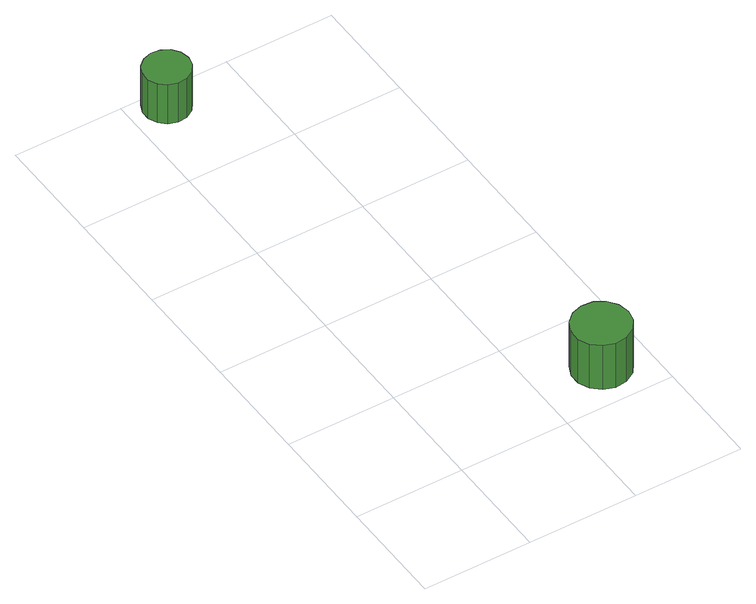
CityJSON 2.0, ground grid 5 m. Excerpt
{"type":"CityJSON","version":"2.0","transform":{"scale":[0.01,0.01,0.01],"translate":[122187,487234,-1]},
"CityObjects":{
"tree1":{"type":"SolitaryVegetationObject","attributes":{"function":"something"},"geometry":[{"type":"MultiSurface","lod":"1","boundaries":[[[0,1,2,3,4,5,6,7,8,9,10,11,12,13,14]],[[15,16,17,18,19,20,21,22,23,24,25,26,27,28,29]],[[0,29,28,1]],[[1,28,27,2]],[[2,27,26,3]],[[3,26,25,4]],[[4,25,24,5]],[[5,24,23,6]],[[6,23,22,7]],[[7,22,21,8]],[[8,21,20,9]],[[9,20,19,10]],[[10,19,18,11]],[[11,18,17,12]],[[12,17,16,13]],[[13,16,15,14]],[[14,15,29,0]]]}]},
"tree2":{"type":"SolitaryVegetationObject","attributes":{"function":"something"},"geometry":[{"type":"MultiSurface","lod":"1","boundaries":[[[30,31,32,33,34,35,36,37,38,39,40,41,42,43,44]],[[45,46,47,48,49,50,51,52,53,54,55,56,57,58,59]],[[30,59,58,31]],[[31,58,57,32]],[[32,57,56,33]],[[33,56,55,34]],[[34,55,54,35]],[[35,54,53,36]],[[36,53,52,37]],[[37,52,51,38]],[[38,51,50,39]],[[39,50,49,40]],[[40,49,48,41]],[[41,48,47,42]],[[42,47,46,43]],[[43,46,45,44]],[[44,45,59,30]]]}]}
},
"vertices":[
[920,200,297],[909,253,297],[877,297,297],[831,324,297],[777,329,297],[726,313,297],[685,276,297],[663,227,297],[663,173,297],[685,124,297],[726,88,297],[777,71,297],[831,77,297],[877,104,297],[909,147,297],[909,147,57],[877,104,57],[831,77,57],[777,71,57],[726,88,57],[685,124,57],[663,173,57],[663,227,57],[685,276,57],[726,313,57],[777,329,57],[831,324,57],[877,297,57],[909,253,57],[920,200,57],
[255,2396,289],[246,2439,289],[221,2474,289],[183,2495,289],[140,2500,289],[99,2486,289],[67,2458,289],[49,2418,289],[49,2375,289],[67,2335,289],[99,2306,289],[140,2293,289],[183,2297,289],[221,2319,289],[246,2354,289],[246,2354,77],[221,2319,77],[183,2297,77],[140,2293,77],[99,2306,77],[67,2335,77],[49,2375,77],[49,2418,77],[67,2458,77],[99,2486,77],[140,2500,77],[183,2495,77],[221,2474,77],[246,2439,77],[255,2396,77]
]}
